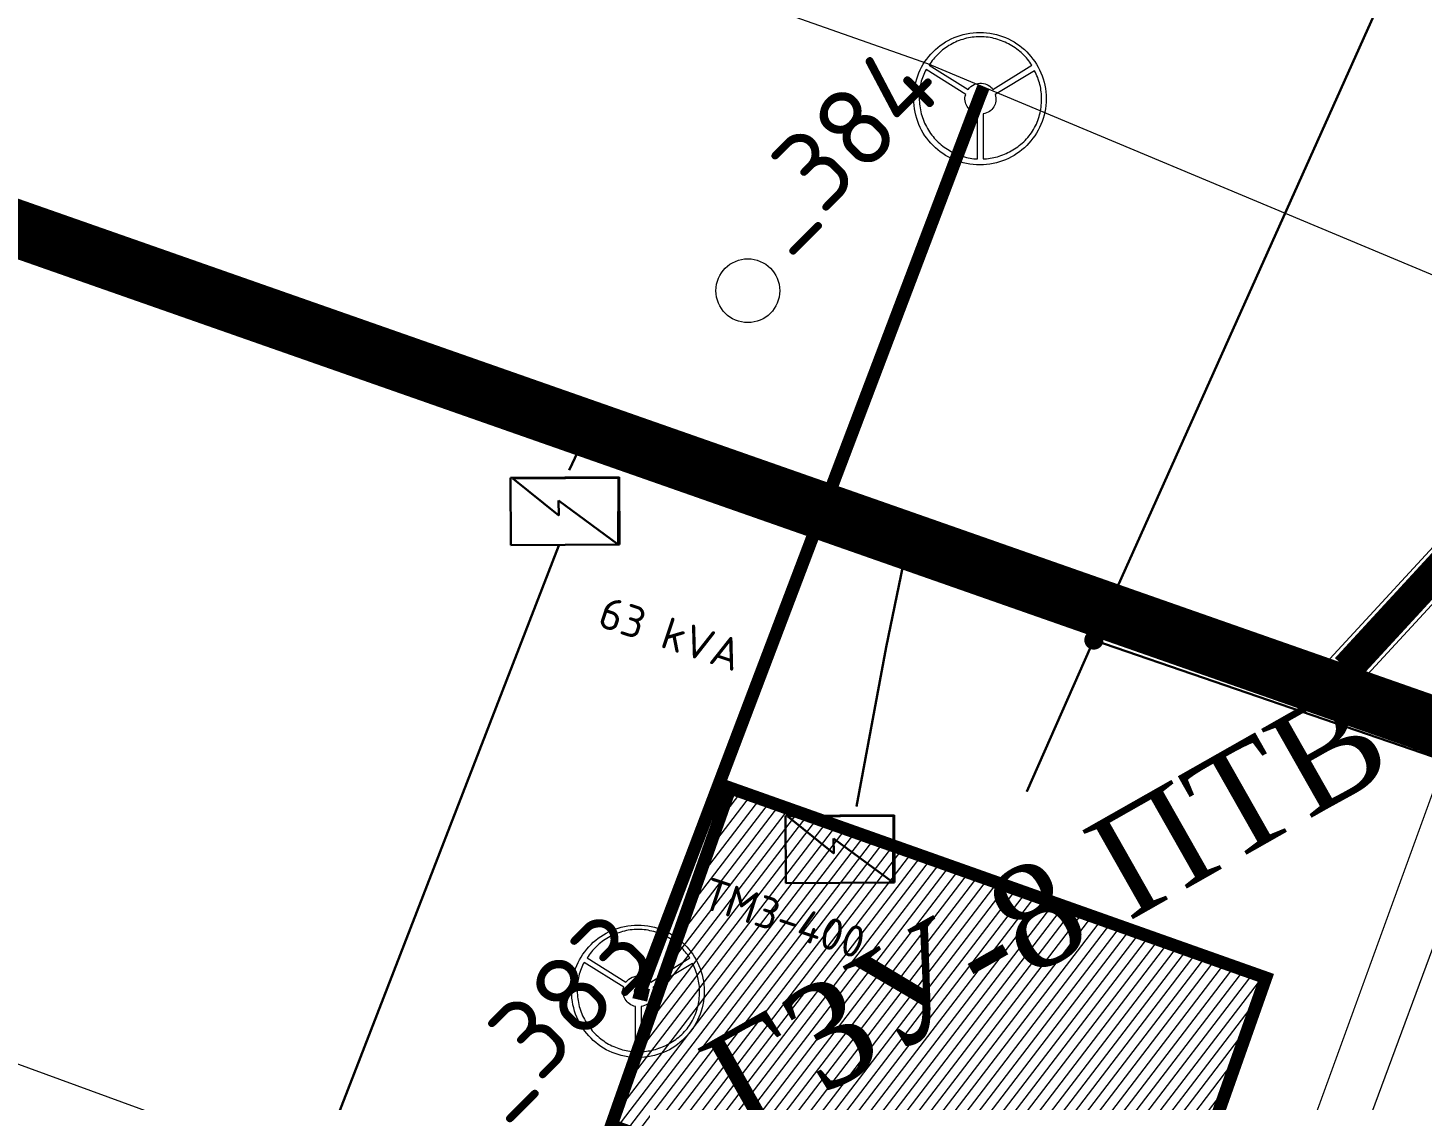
# Model space of a CAD drawing. Header units: millimetres. Extents: x 519 to 9564855, y -810 to 5021775.
# Drawn here: x 9532185.5 to 9532404, y 4998831.2 to 4998999.3 of the extents above; entities that cross this region are included whole.
import ezdxf

# ---------------------------------------------------------------- set-up
doc = ezdxf.new("R2010")
doc.units = ezdxf.units.MM
doc.header["$LTSCALE"] = 2
doc.header["$MEASUREMENT"] = 0
for name, color, linetype in [('COMPOUND', 3, 'Continuous'), ('FIBERGLASS', 212, 'Continuous'), ('OilColl&Flowlines', 3, 'Continuous'), ('OLD WELLS(dr.bfr2000)', 24, 'Continuous'), ('ROAD_GROUND', 9, 'Continuous'), ('Скважины на 2015 год', 7, 'Continuous')]:
    doc.layers.add(name, color=color, linetype=linetype)
for name, color, linetype, lineweight in [('SteamInjInfrastructure', 25, 'Continuous', 100), ('Электро', 1, 'Continuous', 30), ('Электроснаб', 1, 'Continuous', 18), ('Электроснабжене', 1, 'Continuous', 18)]:
    doc.layers.add(name, color=color, linetype=linetype, lineweight=lineweight)
doc.styles.add('92051501$0$STANDARD', font='simplex.shx')
doc.styles.add('Elect', font='isocpeur.ttf')
doc.styles.get("Standard").update_dxf_attribs({"font": 'isocpeur.ttf', "width": 0.5})
doc.linetypes.add('STM_LINE', pattern='A,0.5,-0.2,["S",92051501$0$STANDARD,S=0.1,R=0,X=-0.1,Y=-0.05],-0.05', length=0.75)

msp = doc.modelspace()

# ---------------------------------------------------------------- hatches: boundary and pattern name
at = {"layer": 'Скважины на 2015 год', "linetype": 'ByBlock', "lineweight": 0, "ltscale": 5}
h = msp.add_hatch(dxfattribs=at)
h.set_pattern_fill('ANSI31', color=5, scale=12, angle=7.5725136, style=0)
h.set_pattern_definition([(52.572513574, (747940.085, -1213881.8633), (-1.19118473032, 0.9116353099), [])])
h.paths.add_polyline_path([(9532276.90086, 4998827.27106), (9532360.86916, 4998797.63519), (9532379.49408, 4998850.4058), (9532295.52578, 4998880.04167)])
h.paths.add_polyline_path([(9532298.35006, 4998814.9192), (9532403.57079, 4998874.62588), (9532386.71059, 4998904.33851), (9532281.48986, 4998844.63183)], flags=9)

# ---------------------------------------------------------------- linework, layer by layer
at = {"layer": 'COMPOUND', "lineweight": 0, "const_width": 2}
msp.add_lwpolyline([(9532360.86916, 4998797.63519), (9532276.90086, 4998827.27106), (9532295.537, 4998880.155), (9532379.49408, 4998850.4058), (9532360.86916, 4998797.63519)], dxfattribs=at)
at = {"layer": 'FIBERGLASS', "linetype": 'ByBlock', "lineweight": 0, "ltscale": 50, "const_width": 0.2}
msp.add_lwpolyline([(9532370.78, 4998783.5), (9532685.1, 4999648.2), (9532806.3, 4999607.8), (9533065.2, 5000361.1), (9533175, 5000324)], dxfattribs=at)
at = {"layer": 'OilColl&Flowlines', "lineweight": 0}
for points in [[(9532713.437, 4998831.755), (9532326.537, 4998993.655), (9531716.037, 4999208.455), (9531285.237, 4999346.855), (9531274.437, 4999350.855), (9531275.137, 4999352.055)], [(9532334.68395, 4998998.59646), (9532334.68395, 4998998.59646), (9532335.21367, 4998998.58608), (9532335.733, 4998998.54453), (9532336.25234, 4998998.47182), (9532336.76129, 4998998.38873), (9532337.25985, 4998998.26409), (9532337.74803, 4998998.12906), (9532338.2362, 4998997.96287), (9532338.7036, 4998997.77591), (9532339.16062, 4998997.56818), (9532339.60725, 4998997.33967), (9532340.04349, 4998997.09039), (9532340.46934, 4998996.82034), (9532340.87443, 4998996.52951), (9532341.26912, 4998996.21791), (9532341.64304, 4998995.89592), (9532342.00658, 4998995.55316), (9532342.34934, 4998995.18962), (9532342.68171, 4998994.8157), (9532342.99332, 4998994.42101), (9532343.28414, 4998994.01592), (9532343.5542, 4998993.59007), (9532343.80348, 4998993.15383), (9532344.03199, 4998992.7072), (9532344.25011, 4998992.25018), (9532344.43707, 4998991.77239), (9532344.60326, 4998991.29461), (9532344.73828, 4998990.79604), (9532344.85254, 4998990.29748), (9532344.94602, 4998989.78853), (9532345.01872, 4998989.2692), (9532345.06027, 4998988.73947), (9532345.07066, 4998988.20975), (9532345.07066, 4998988.20975), (9532345.06027, 4998987.66964), (9532345.01872, 4998987.13992), (9532344.94602, 4998986.62059), (9532344.85254, 4998986.11164), (9532344.73828, 4998985.61307), (9532344.60326, 4998985.11451), (9532344.43707, 4998984.62634), (9532344.25011, 4998984.15894), (9532344.03199, 4998983.70192), (9532343.80348, 4998983.25529), (9532343.5542, 4998982.81905), (9532343.28414, 4998982.39319), (9532342.99332, 4998981.98811), (9532342.68171, 4998981.59342), (9532342.34934, 4998981.2195), (9532342.00658, 4998980.85596), (9532341.64304, 4998980.5132), (9532341.26912, 4998980.19121), (9532340.87443, 4998979.87961), (9532340.46934, 4998979.58878), (9532340.04349, 4998979.31873), (9532339.60725, 4998979.06945), (9532339.16062, 4998978.84094), (9532338.7036, 4998978.63321), (9532338.2362, 4998978.44624), (9532337.74803, 4998978.29044), (9532337.25985, 4998978.14503), (9532336.76129, 4998978.03078), (9532336.25234, 4998977.9373), (9532335.733, 4998977.87498), (9532335.21367, 4998977.83343), (9532334.68395, 4998977.82304), (9532334.68395, 4998977.82304), (9532334.14384, 4998977.83343), (9532333.61412, 4998977.87498), (9532333.09478, 4998977.9373), (9532332.58583, 4998978.03078), (9532332.07688, 4998978.14503), (9532331.58871, 4998978.29044), (9532331.10053, 4998978.44624), (9532330.63313, 4998978.63321), (9532330.16573, 4998978.84094), (9532329.7191, 4998979.06945), (9532329.28286, 4998979.31873), (9532328.86739, 4998979.58878), (9532328.46231, 4998979.87961), (9532328.06761, 4998980.19121), (9532327.69369, 4998980.5132), (9532327.33016, 4998980.85596), (9532326.98739, 4998981.2195), (9532326.65502, 4998981.59342), (9532326.35381, 4998981.98811), (9532326.06298, 4998982.39319), (9532325.79292, 4998982.81905), (9532325.54364, 4998983.25529), (9532325.31513, 4998983.70192), (9532325.1074, 4998984.15894), (9532324.92044, 4998984.62634), (9532324.76464, 4998985.11451), (9532324.61922, 4998985.61307), (9532324.50497, 4998986.11164), (9532324.41149, 4998986.62059), (9532324.34917, 4998987.13992), (9532324.30762, 4998987.66964), (9532324.29724, 4998988.20975), (9532324.29724, 4998988.20975), (9532324.30762, 4998988.73947), (9532324.34917, 4998989.2692), (9532324.41149, 4998989.78853), (9532324.50497, 4998990.29748), (9532324.61922, 4998990.79604), (9532324.76464, 4998991.29461), (9532324.92044, 4998991.77239), (9532325.1074, 4998992.25018), (9532325.31513, 4998992.7072), (9532325.54364, 4998993.15383), (9532325.79292, 4998993.59007), (9532326.06298, 4998994.01592), (9532326.35381, 4998994.42101), (9532326.65502, 4998994.8157), (9532326.98739, 4998995.18962), (9532327.33016, 4998995.55316), (9532327.69369, 4998995.89592), (9532328.06761, 4998996.21791), (9532328.46231, 4998996.52951), (9532328.86739, 4998996.82034), (9532329.28286, 4998997.09039), (9532329.7191, 4998997.33967), (9532330.16573, 4998997.56818), (9532330.63313, 4998997.77591), (9532331.10053, 4998997.96287), (9532331.58871, 4998998.12906), (9532332.07688, 4998998.26409), (9532332.58583, 4998998.38873), (9532333.09478, 4998998.47182), (9532333.61412, 4998998.54453), (9532334.14384, 4998998.58608), (9532334.68395, 4998998.59646)], [(9532332.81434, 4998989.63273), (9532332.81434, 4998989.63273), (9532333.02207, 4998989.88201), (9532333.26097, 4998990.10013), (9532333.52064, 4998990.27671), (9532333.7803, 4998990.41173), (9532334.06074, 4998990.50522), (9532334.35157, 4998990.57792), (9532334.6424, 4998990.60908), (9532334.93323, 4998990.60908), (9532335.21367, 4998990.57792), (9532335.49411, 4998990.5156), (9532335.75378, 4998990.43251), (9532335.99267, 4998990.31825), (9532336.22118, 4998990.18323), (9532336.40814, 4998990.01704), (9532336.57433, 4998989.84047), (9532336.70936, 4998989.63273), (9532342.79597, 4998993.44465), (9532342.79597, 4998993.44465), (9532342.65055, 4998993.68355), (9532342.48437, 4998993.91206), (9532342.31818, 4998994.14056), (9532342.14161, 4998994.36907), (9532341.95464, 4998994.58719), (9532341.76768, 4998994.80531), (9532341.55995, 4998995.01305), (9532341.35222, 4998995.22078), (9532341.13409, 4998995.41813), (9532340.91597, 4998995.61548), (9532340.67708, 4998995.80244), (9532340.43818, 4998995.97901), (9532340.19929, 4998996.15559), (9532339.95001, 4998996.32177), (9532339.69034, 4998996.48796), (9532339.43067, 4998996.63337), (9532339.16062, 4998996.77879), (9532338.89056, 4998996.9242), (9532338.61012, 4998997.04884), (9532338.32968, 4998997.17348), (9532338.04924, 4998997.28774), (9532337.75841, 4998997.3916), (9532337.46759, 4998997.48508), (9532337.17676, 4998997.56818), (9532336.87554, 4998997.65127), (9532336.57433, 4998997.71359), (9532336.27311, 4998997.77591), (9532335.96151, 4998997.82785), (9532335.6603, 4998997.85901), (9532335.3487, 4998997.89017), (9532335.0371, 4998997.90055), (9532334.72549, 4998997.91094), (9532334.72549, 4998997.91094), (9532334.41389, 4998997.90055), (9532334.10229, 4998997.89017), (9532333.79069, 4998997.85901), (9532333.47909, 4998997.82785), (9532333.17787, 4998997.77591), (9532332.87666, 4998997.72398), (9532332.57544, 4998997.66166), (9532332.28462, 4998997.58895), (9532331.9834, 4998997.49547), (9532331.70296, 4998997.40199), (9532331.41213, 4998997.30851), (9532331.13169, 4998997.19426), (9532330.86164, 4998997.06962), (9532330.59158, 4998996.94498), (9532330.32153, 4998996.80995), (9532330.06186, 4998996.66453), (9532329.80219, 4998996.51912), (9532329.55291, 4998996.35293), (9532329.30363, 4998996.18675), (9532329.06474, 4998996.02056), (9532328.83623, 4998995.8336), (9532328.60772, 4998995.64664), (9532328.3896, 4998995.45968), (9532328.17148, 4998995.25194), (9532327.96375, 4998995.04421), (9532327.7664, 4998994.83647), (9532327.57944, 4998994.61835), (9532327.39248, 4998994.38985), (9532327.2159, 4998994.16134), (9532327.03933, 4998993.93283), (9532326.88353, 4998993.69394), (9532326.72773, 4998993.44465), (9532332.81434, 4998989.63273)], [(9532334.27887, 4998985.82081), (9532334.27887, 4998985.82081), (9532334.03997, 4998985.9039), (9532333.81146, 4998985.99738), (9532333.58296, 4998986.12202), (9532333.37522, 4998986.25705), (9532333.17787, 4998986.41285), (9532333.0013, 4998986.57904), (9532332.83511, 4998986.766), (9532332.70009, 4998986.96335), (9532332.57544, 4998987.17108), (9532332.47158, 4998987.3892), (9532332.39887, 4998987.61771), (9532332.34694, 4998987.8566), (9532332.32616, 4998988.10589), (9532332.33655, 4998988.35517), (9532332.3781, 4998988.60445), (9532332.4508, 4998988.86412), (9532326.24994, 4998992.75913), (9532326.24994, 4998992.75913), (9532326.11491, 4998992.50985), (9532325.99027, 4998992.26057), (9532325.87602, 4998992.0009), (9532325.77215, 4998991.74123), (9532325.66828, 4998991.47118), (9532325.5748, 4998991.19074), (9532325.49171, 4998990.92068), (9532325.419, 4998990.62986), (9532325.35668, 4998990.34941), (9532325.30475, 4998990.05859), (9532325.25281, 4998989.76776), (9532325.22165, 4998989.47693), (9532325.19049, 4998989.17572), (9532325.16972, 4998988.8745), (9532325.15933, 4998988.57329), (9532325.15933, 4998988.27207), (9532325.16972, 4998987.97086), (9532325.19049, 4998987.66964), (9532325.21127, 4998987.35804), (9532325.25281, 4998987.05683), (9532325.29436, 4998986.75561), (9532325.35668, 4998986.4544), (9532325.419, 4998986.15318), (9532325.49171, 4998985.85197), (9532325.5748, 4998985.55075), (9532325.66828, 4998985.25993), (9532325.77215, 4998984.9691), (9532325.8864, 4998984.67827), (9532326.01104, 4998984.38744), (9532326.14607, 4998984.107), (9532326.29148, 4998983.82656), (9532326.44729, 4998983.54612), (9532326.44729, 4998983.54612), (9532326.60309, 4998983.27606), (9532326.77966, 4998983.0164), (9532326.94585, 4998982.75673), (9532327.13281, 4998982.50745), (9532327.33016, 4998982.26855), (9532327.5275, 4998982.02966), (9532327.72485, 4998981.80115), (9532327.94297, 4998981.58303), (9532328.15071, 4998981.3753), (9532328.37921, 4998981.16756), (9532328.60772, 4998980.97022), (9532328.84662, 4998980.78325), (9532329.08551, 4998980.59629), (9532329.3244, 4998980.43011), (9532329.57369, 4998980.26392), (9532329.83335, 4998980.10812), (9532330.08263, 4998979.95232), (9532330.35269, 4998979.81729), (9532330.61236, 4998979.68226), (9532330.88241, 4998979.55762), (9532331.15247, 4998979.44337), (9532331.43291, 4998979.3395), (9532331.70296, 4998979.23563), (9532331.9834, 4998979.15254), (9532332.27423, 4998979.06945), (9532332.55467, 4998978.99674), (9532332.83511, 4998978.93442), (9532333.12594, 4998978.88249), (9532333.41677, 4998978.83055), (9532333.69721, 4998978.79939), (9532333.98804, 4998978.77862), (9532334.27887, 4998978.75785), (9532334.27887, 4998985.82081)], [(9532337.07289, 4998988.86412), (9532337.07289, 4998988.86412), (9532337.13521, 4998988.59406), (9532337.16637, 4998988.32401), (9532337.16637, 4998988.06434), (9532337.1456, 4998987.81506), (9532337.10405, 4998987.56578), (9532337.04173, 4998987.32688), (9532336.94825, 4998987.10876), (9532336.84438, 4998986.90103), (9532336.70936, 4998986.70368), (9532336.54317, 4998986.51672), (9532336.36659, 4998986.36092), (9532336.16925, 4998986.20512), (9532335.95113, 4998986.08048), (9532335.71223, 4998985.97661), (9532335.45256, 4998985.88313), (9532335.17212, 4998985.82081), (9532335.17212, 4998978.75785), (9532335.17212, 4998978.75785), (9532335.45256, 4998978.76823), (9532335.733, 4998978.78901), (9532336.01345, 4998978.82017), (9532336.29389, 4998978.86171), (9532336.57433, 4998978.91365), (9532336.85477, 4998978.96558), (9532337.13521, 4998979.03829), (9532337.41565, 4998979.11099), (9532337.69609, 4998979.19409), (9532337.97653, 4998979.28757), (9532338.25698, 4998979.39144), (9532338.52703, 4998979.4953), (9532338.79708, 4998979.61994), (9532339.06714, 4998979.74458), (9532339.33719, 4998979.87961), (9532339.59686, 4998980.02502), (9532339.85653, 4998980.17044), (9532340.1162, 4998980.33663), (9532340.36548, 4998980.50281), (9532340.61476, 4998980.67939), (9532340.85365, 4998980.85596), (9532341.09255, 4998981.05331), (9532341.32105, 4998981.25066), (9532341.54956, 4998981.45839), (9532341.76768, 4998981.66612), (9532341.97542, 4998981.89463), (9532342.18315, 4998982.12314), (9532342.3805, 4998982.36203), (9532342.56746, 4998982.60093), (9532342.75442, 4998982.85021), (9532342.92061, 4998983.10988), (9532343.0868, 4998983.37993), (9532343.0868, 4998983.37993), (9532343.2426, 4998983.66037), (9532343.38801, 4998983.94081), (9532343.52304, 4998984.23164), (9532343.64768, 4998984.51208), (9532343.75155, 4998984.80291), (9532343.85541, 4998985.10413), (9532343.94889, 4998985.39495), (9532344.03199, 4998985.68578), (9532344.10469, 4998985.987), (9532344.1774, 4998986.28821), (9532344.22933, 4998986.57904), (9532344.27088, 4998986.88025), (9532344.30204, 4998987.18147), (9532344.3332, 4998987.48268), (9532344.34359, 4998987.77351), (9532344.35397, 4998988.07473), (9532344.35397, 4998988.37594), (9532344.3332, 4998988.66677), (9532344.31243, 4998988.9576), (9532344.28127, 4998989.25881), (9532344.25011, 4998989.54964), (9532344.19817, 4998989.83008), (9532344.14624, 4998990.12091), (9532344.07353, 4998990.40135), (9532344.00083, 4998990.68179), (9532343.91773, 4998990.96223), (9532343.82425, 4998991.24267), (9532343.73077, 4998991.51273), (9532343.61652, 4998991.77239), (9532343.50226, 4998992.04245), (9532343.37762, 4998992.30212), (9532343.2426, 4998992.5514), (9532337.07289, 4998988.86412)], [(9532334.76704, 4998988.86412), (9532334.76704, 4998988.86412), (9532334.63201, 4998988.85373), (9532334.50737, 4998988.81218), (9532334.40351, 4998988.74986), (9532334.29964, 4998988.67715), (9532334.22693, 4998988.57329), (9532334.16461, 4998988.46942), (9532334.12306, 4998988.34478), (9532334.11268, 4998988.20975), (9532334.11268, 4998988.20975), (9532334.12306, 4998988.07473), (9532334.16461, 4998987.96047), (9532334.22693, 4998987.84622), (9532334.29964, 4998987.75274), (9532334.40351, 4998987.66964), (9532334.50737, 4998987.61771), (9532334.63201, 4998987.57616), (9532334.76704, 4998987.56578), (9532334.76704, 4998987.56578), (9532334.90207, 4998987.57616), (9532335.01632, 4998987.61771), (9532335.13058, 4998987.66964), (9532335.22406, 4998987.75274), (9532335.30715, 4998987.84622), (9532335.35908, 4998987.96047), (9532335.40063, 4998988.07473), (9532335.41102, 4998988.20975), (9532335.41102, 4998988.20975), (9532335.40063, 4998988.34478), (9532335.35908, 4998988.46942), (9532335.30715, 4998988.57329), (9532335.22406, 4998988.67715), (9532335.13058, 4998988.74986), (9532335.01632, 4998988.81218), (9532334.90207, 4998988.85373), (9532334.76704, 4998988.86412)], [(9532281.07286, 4998858.67025), (9532281.07286, 4998858.67025), (9532281.60258, 4998858.65987), (9532282.12191, 4998858.61832), (9532282.64125, 4998858.54561), (9532283.1502, 4998858.46252), (9532283.64876, 4998858.33788), (9532284.13694, 4998858.20285), (9532284.62511, 4998858.03666), (9532285.09251, 4998857.8497), (9532285.54953, 4998857.64197), (9532285.99616, 4998857.41346), (9532286.4324, 4998857.16418), (9532286.85825, 4998856.89412), (9532287.26334, 4998856.6033), (9532287.65803, 4998856.2917), (9532288.03195, 4998855.96971), (9532288.39549, 4998855.62695), (9532288.73825, 4998855.26341), (9532289.07062, 4998854.88949), (9532289.38223, 4998854.49479), (9532289.67305, 4998854.08971), (9532289.94311, 4998853.66386), (9532290.19239, 4998853.22762), (9532290.4209, 4998852.78099), (9532290.63902, 4998852.32397), (9532290.82598, 4998851.84618), (9532290.99217, 4998851.36839), (9532291.12719, 4998850.86983), (9532291.24145, 4998850.37127), (9532291.33493, 4998849.86232), (9532291.40763, 4998849.34299), (9532291.44918, 4998848.81326), (9532291.45957, 4998848.28354), (9532291.45957, 4998848.28354), (9532291.44918, 4998847.74343), (9532291.40763, 4998847.21371), (9532291.33493, 4998846.69438), (9532291.24145, 4998846.18543), (9532291.12719, 4998845.68686), (9532290.99217, 4998845.1883), (9532290.82598, 4998844.70013), (9532290.63902, 4998844.23272), (9532290.4209, 4998843.77571), (9532290.19239, 4998843.32908), (9532289.94311, 4998842.89284), (9532289.67305, 4998842.46698), (9532289.38223, 4998842.0619), (9532289.07062, 4998841.66721), (9532288.73825, 4998841.29329), (9532288.39549, 4998840.92975), (9532288.03195, 4998840.58699), (9532287.65803, 4998840.265), (9532287.26334, 4998839.9534), (9532286.85825, 4998839.66257), (9532286.4324, 4998839.39252), (9532285.99616, 4998839.14324), (9532285.54953, 4998838.91473), (9532285.09251, 4998838.70699), (9532284.62511, 4998838.52003), (9532284.13694, 4998838.36423), (9532283.64876, 4998838.21882), (9532283.1502, 4998838.10457), (9532282.64125, 4998838.01109), (9532282.12191, 4998837.94876), (9532281.60258, 4998837.90722), (9532281.07286, 4998837.89683), (9532281.07286, 4998837.89683), (9532280.53275, 4998837.90722), (9532280.00303, 4998837.94876), (9532279.48369, 4998838.01109), (9532278.97474, 4998838.10457), (9532278.46579, 4998838.21882), (9532277.97762, 4998838.36423), (9532277.48944, 4998838.52003), (9532277.02204, 4998838.70699), (9532276.55464, 4998838.91473), (9532276.10801, 4998839.14324), (9532275.67177, 4998839.39252), (9532275.2563, 4998839.66257), (9532274.85122, 4998839.9534), (9532274.45652, 4998840.265), (9532274.0826, 4998840.58699), (9532273.71907, 4998840.92975), (9532273.3763, 4998841.29329), (9532273.04393, 4998841.66721), (9532272.74271, 4998842.0619), (9532272.45189, 4998842.46698), (9532272.18183, 4998842.89284), (9532271.93255, 4998843.32908), (9532271.70404, 4998843.77571), (9532271.49631, 4998844.23272), (9532271.30935, 4998844.70013), (9532271.15355, 4998845.1883), (9532271.00813, 4998845.68686), (9532270.89388, 4998846.18543), (9532270.8004, 4998846.69438), (9532270.73808, 4998847.21371), (9532270.69653, 4998847.74343), (9532270.68615, 4998848.28354), (9532270.68615, 4998848.28354), (9532270.69653, 4998848.81326), (9532270.73808, 4998849.34299), (9532270.8004, 4998849.86232), (9532270.89388, 4998850.37127), (9532271.00813, 4998850.86983), (9532271.15355, 4998851.36839), (9532271.30935, 4998851.84618), (9532271.49631, 4998852.32397), (9532271.70404, 4998852.78099), (9532271.93255, 4998853.22762), (9532272.18183, 4998853.66386), (9532272.45189, 4998854.08971), (9532272.74271, 4998854.49479), (9532273.04393, 4998854.88949), (9532273.3763, 4998855.26341), (9532273.71907, 4998855.62695), (9532274.0826, 4998855.96971), (9532274.45652, 4998856.2917), (9532274.85122, 4998856.6033), (9532275.2563, 4998856.89412), (9532275.67177, 4998857.16418), (9532276.10801, 4998857.41346), (9532276.55464, 4998857.64197), (9532277.02204, 4998857.8497), (9532277.48944, 4998858.03666), (9532277.97762, 4998858.20285), (9532278.46579, 4998858.33788), (9532278.97474, 4998858.46252), (9532279.48369, 4998858.54561), (9532280.00303, 4998858.61832), (9532280.53275, 4998858.65987), (9532281.07286, 4998858.67025)], [(9532279.20325, 4998849.70652), (9532279.20325, 4998849.70652), (9532279.41098, 4998849.9558), (9532279.64988, 4998850.17392), (9532279.90955, 4998850.3505), (9532280.16921, 4998850.48552), (9532280.44965, 4998850.579), (9532280.74048, 4998850.65171), (9532281.03131, 4998850.68287), (9532281.32214, 4998850.68287), (9532281.60258, 4998850.65171), (9532281.88302, 4998850.58939), (9532282.14269, 4998850.5063), (9532282.38158, 4998850.39204), (9532282.61009, 4998850.25702), (9532282.79705, 4998850.09083), (9532282.96324, 4998849.91426), (9532283.09827, 4998849.70652), (9532289.18488, 4998853.51844), (9532289.18488, 4998853.51844), (9532289.03946, 4998853.75734), (9532288.87328, 4998853.98585), (9532288.70709, 4998854.21435), (9532288.53051, 4998854.44286), (9532288.34355, 4998854.66098), (9532288.15659, 4998854.8791), (9532287.94886, 4998855.08684), (9532287.74112, 4998855.29457), (9532287.523, 4998855.49192), (9532287.30488, 4998855.68927), (9532287.06599, 4998855.87623), (9532286.82709, 4998856.0528), (9532286.5882, 4998856.22938), (9532286.33892, 4998856.39556), (9532286.07925, 4998856.56175), (9532285.81958, 4998856.70716), (9532285.54953, 4998856.85258), (9532285.27947, 4998856.99799), (9532284.99903, 4998857.12263), (9532284.71859, 4998857.24727), (9532284.43815, 4998857.36153), (9532284.14732, 4998857.46539), (9532283.8565, 4998857.55887), (9532283.56567, 4998857.64197), (9532283.26445, 4998857.72506), (9532282.96324, 4998857.78738), (9532282.66202, 4998857.8497), (9532282.35042, 4998857.90164), (9532282.04921, 4998857.9328), (9532281.73761, 4998857.96396), (9532281.426, 4998857.97434), (9532281.1144, 4998857.98473), (9532281.1144, 4998857.98473), (9532280.8028, 4998857.97434), (9532280.4912, 4998857.96396), (9532280.1796, 4998857.9328), (9532279.868, 4998857.90164), (9532279.56678, 4998857.8497), (9532279.26557, 4998857.79777), (9532278.96435, 4998857.73545), (9532278.67353, 4998857.66274), (9532278.37231, 4998857.56926), (9532278.09187, 4998857.47578), (9532277.80104, 4998857.3823), (9532277.5206, 4998857.26805), (9532277.25055, 4998857.14341), (9532276.98049, 4998857.01877), (9532276.71044, 4998856.88374), (9532276.45077, 4998856.73832), (9532276.1911, 4998856.59291), (9532275.94182, 4998856.42672), (9532275.69254, 4998856.26054), (9532275.45365, 4998856.09435), (9532275.22514, 4998855.90739), (9532274.99663, 4998855.72043), (9532274.77851, 4998855.53347), (9532274.56039, 4998855.32573), (9532274.35266, 4998855.118), (9532274.15531, 4998854.91026), (9532273.96835, 4998854.69214), (9532273.78139, 4998854.46363), (9532273.60481, 4998854.23513), (9532273.42824, 4998854.00662), (9532273.27244, 4998853.76772), (9532273.11664, 4998853.51844), (9532279.20325, 4998849.70652)], [(9532280.66778, 4998845.8946), (9532280.66778, 4998845.8946), (9532280.42888, 4998845.97769), (9532280.20037, 4998846.07117), (9532279.97187, 4998846.19581), (9532279.76413, 4998846.33084), (9532279.56678, 4998846.48664), (9532279.39021, 4998846.65283), (9532279.22402, 4998846.83979), (9532279.089, 4998847.03714), (9532278.96435, 4998847.24487), (9532278.86049, 4998847.46299), (9532278.78778, 4998847.6915), (9532278.73585, 4998847.93039), (9532278.71507, 4998848.17967), (9532278.72546, 4998848.42896), (9532278.76701, 4998848.67824), (9532278.83971, 4998848.9379), (9532272.63885, 4998852.83292), (9532272.63885, 4998852.83292), (9532272.50382, 4998852.58364), (9532272.37918, 4998852.33436), (9532272.26493, 4998852.07469), (9532272.16106, 4998851.81502), (9532272.05719, 4998851.54497), (9532271.96371, 4998851.26453), (9532271.88062, 4998850.99447), (9532271.80791, 4998850.70365), (9532271.74559, 4998850.4232), (9532271.69366, 4998850.13238), (9532271.64172, 4998849.84155), (9532271.61056, 4998849.55072), (9532271.5794, 4998849.24951), (9532271.55863, 4998848.94829), (9532271.54824, 4998848.64708), (9532271.54824, 4998848.34586), (9532271.55863, 4998848.04465), (9532271.5794, 4998847.74343), (9532271.60018, 4998847.43183), (9532271.64172, 4998847.13062), (9532271.68327, 4998846.8294), (9532271.74559, 4998846.52819), (9532271.80791, 4998846.22697), (9532271.88062, 4998845.92576), (9532271.96371, 4998845.62454), (9532272.05719, 4998845.33372), (9532272.16106, 4998845.04289), (9532272.27531, 4998844.75206), (9532272.39995, 4998844.46123), (9532272.53498, 4998844.18079), (9532272.68039, 4998843.90035), (9532272.8362, 4998843.61991), (9532272.8362, 4998843.61991), (9532272.992, 4998843.34985), (9532273.16857, 4998843.09019), (9532273.33476, 4998842.83052), (9532273.52172, 4998842.58124), (9532273.71907, 4998842.34234), (9532273.91641, 4998842.10345), (9532274.11376, 4998841.87494), (9532274.33188, 4998841.65682), (9532274.53962, 4998841.44909), (9532274.76812, 4998841.24135), (9532274.99663, 4998841.044), (9532275.23553, 4998840.85704), (9532275.47442, 4998840.67008), (9532275.71331, 4998840.5039), (9532275.9626, 4998840.33771), (9532276.22226, 4998840.18191), (9532276.47154, 4998840.02611), (9532276.7416, 4998839.89108), (9532277.00127, 4998839.75605), (9532277.27132, 4998839.63141), (9532277.54138, 4998839.51716), (9532277.82182, 4998839.41329), (9532278.09187, 4998839.30942), (9532278.37231, 4998839.22633), (9532278.66314, 4998839.14324), (9532278.94358, 4998839.07053), (9532279.22402, 4998839.00821), (9532279.51485, 4998838.95628), (9532279.80568, 4998838.90434), (9532280.08612, 4998838.87318), (9532280.37695, 4998838.85241), (9532280.66778, 4998838.83164), (9532280.66778, 4998845.8946)], [(9532283.4618, 4998848.9379), (9532283.4618, 4998848.9379), (9532283.52412, 4998848.66785), (9532283.55528, 4998848.3978), (9532283.55528, 4998848.13813), (9532283.53451, 4998847.88885), (9532283.49296, 4998847.63957), (9532283.43064, 4998847.40067), (9532283.33716, 4998847.18255), (9532283.23329, 4998846.97482), (9532283.09827, 4998846.77747), (9532282.93208, 4998846.59051), (9532282.7555, 4998846.43471), (9532282.55816, 4998846.27891), (9532282.34004, 4998846.15427), (9532282.10114, 4998846.0504), (9532281.84147, 4998845.95692), (9532281.56103, 4998845.8946), (9532281.56103, 4998838.83164), (9532281.56103, 4998838.83164), (9532281.84147, 4998838.84202), (9532282.12191, 4998838.8628), (9532282.40236, 4998838.89396), (9532282.6828, 4998838.9355), (9532282.96324, 4998838.98744), (9532283.24368, 4998839.03937), (9532283.52412, 4998839.11208), (9532283.80456, 4998839.18478), (9532284.085, 4998839.26788), (9532284.36544, 4998839.36136), (9532284.64589, 4998839.46522), (9532284.91594, 4998839.56909), (9532285.18599, 4998839.69373), (9532285.45605, 4998839.81837), (9532285.7261, 4998839.9534), (9532285.98577, 4998840.09881), (9532286.24544, 4998840.24423), (9532286.50511, 4998840.41042), (9532286.75439, 4998840.5766), (9532287.00367, 4998840.75318), (9532287.24256, 4998840.92975), (9532287.48146, 4998841.1271), (9532287.70996, 4998841.32445), (9532287.93847, 4998841.53218), (9532288.15659, 4998841.73991), (9532288.36433, 4998841.96842), (9532288.57206, 4998842.19693), (9532288.76941, 4998842.43582), (9532288.95637, 4998842.67472), (9532289.14333, 4998842.924), (9532289.30952, 4998843.18367), (9532289.47571, 4998843.45372), (9532289.47571, 4998843.45372), (9532289.63151, 4998843.73416), (9532289.77692, 4998844.0146), (9532289.91195, 4998844.30543), (9532290.03659, 4998844.58587), (9532290.14045, 4998844.8767), (9532290.24432, 4998845.17792), (9532290.3378, 4998845.46874), (9532290.4209, 4998845.75957), (9532290.4936, 4998846.06079), (9532290.56631, 4998846.362), (9532290.61824, 4998846.65283), (9532290.65979, 4998846.95404), (9532290.69095, 4998847.25526), (9532290.72211, 4998847.55647), (9532290.7325, 4998847.8473), (9532290.74288, 4998848.14851), (9532290.74288, 4998848.44973), (9532290.72211, 4998848.74056), (9532290.70134, 4998849.03138), (9532290.67018, 4998849.3326), (9532290.63902, 4998849.62343), (9532290.58708, 4998849.90387), (9532290.53515, 4998850.1947), (9532290.46244, 4998850.47514), (9532290.38974, 4998850.75558), (9532290.30664, 4998851.03602), (9532290.21316, 4998851.31646), (9532290.11968, 4998851.58652), (9532290.00543, 4998851.84618), (9532289.89117, 4998852.11624), (9532289.76653, 4998852.37591), (9532289.63151, 4998852.62519), (9532283.4618, 4998848.9379)], [(9532281.15595, 4998848.9379), (9532281.15595, 4998848.9379), (9532281.02092, 4998848.92752), (9532280.89628, 4998848.88597), (9532280.79242, 4998848.82365), (9532280.68855, 4998848.75094), (9532280.61584, 4998848.64708), (9532280.55352, 4998848.54321), (9532280.51197, 4998848.41857), (9532280.50159, 4998848.28354), (9532280.50159, 4998848.28354), (9532280.51197, 4998848.14851), (9532280.55352, 4998848.03426), (9532280.61584, 4998847.92001), (9532280.68855, 4998847.82653), (9532280.79242, 4998847.74343), (9532280.89628, 4998847.6915), (9532281.02092, 4998847.64995), (9532281.15595, 4998847.63957), (9532281.15595, 4998847.63957), (9532281.29098, 4998847.64995), (9532281.40523, 4998847.6915), (9532281.51949, 4998847.74343), (9532281.61297, 4998847.82653), (9532281.69606, 4998847.92001), (9532281.74799, 4998848.03426), (9532281.78954, 4998848.14851), (9532281.79993, 4998848.28354), (9532281.79993, 4998848.28354), (9532281.78954, 4998848.41857), (9532281.74799, 4998848.54321), (9532281.69606, 4998848.64708), (9532281.61297, 4998848.75094), (9532281.51949, 4998848.82365), (9532281.40523, 4998848.88597), (9532281.29098, 4998848.92752), (9532281.15595, 4998848.9379)]]:
    msp.add_lwpolyline(points, dxfattribs=at)
at = {"layer": 'OilColl&Flowlines', "lineweight": 0, "const_width": 2}
msp.add_lwpolyline([(9532335.22748, 4998990.01843), (9532334.537, 4998988.255), (9532281.737, 4998849.055), (9532281.437, 4998847.955), (9532282.737, 4998847.655)], dxfattribs=at)
at = {"layer": 'OLD WELLS(dr.bfr2000)', "lineweight": 0}
msp.add_circle((9532298.3, 4998958.1), 5, dxfattribs=at)
at = {"layer": 'ROAD_GROUND', "color": 8, "lineweight": 0, "const_width": 9}
msp.add_lwpolyline([(9531366.94235, 4999635.83659), (9531247.78, 4999295.99), (9532744.55468, 4998771.20215)], dxfattribs=at)
at = {"layer": 'ROAD_GROUND', "lineweight": 0, "const_width": 5}
msp.add_lwpolyline([(9532505.82836, 4999224.68223), (9532412.80531, 4998921.22347), (9532392.16129, 4998898.82572)], dxfattribs=at)
at = {"layer": 'ROAD_GROUND', "lineweight": 0}
for points in [[(9532502.9601, 4999225.56148), (9532410.137, 4998922.755), (9532389.537, 4998900.405)], [(9532508.69662, 4999223.80299), (9532415.47361, 4998919.69193), (9532394.78559, 4998897.24643)]]:
    msp.add_lwpolyline(points, dxfattribs=at)
at = {"layer": 'SteamInjInfrastructure', "color": 6, "linetype": 'STM_LINE', "lineweight": 0, "ltscale": 15}
for p, q in [((9532373.42612, 4998768.12663), (9532675.849, 4999584.183)), ((9531811.2065, 4998972.8378), (9532373.392, 4998767.781))]:
    msp.add_line(p, q, dxfattribs=at)
at = {"layer": 'Электро'}
for p, q in [((9532353.91134, 4998906.43992, 0), (9532556.82514, 4999358.94094, 0)), ((9532268.61657, 4998933.90598, 0), (9531757.53357, 4999118.68898, 0)), ((9532322.82057, 4998915.06998, 0), (9532268.61657, 4998933.90598, 0)), ((9532271.65911, 4998932.84869, 0), (9532270.28911, 4998929.95505, 0)), ((9532261.09069, 4998928.77292, 0), (9532278.13912, 4998928.87726, 0)), ((9532261.15539, 4998918.20057, 0), (9532261.09069, 4998928.77292, 0)), ((9532278.04187, 4998928.77881, 0), (9532261.44627, 4998928.67725, 0)), ((9532261.44627, 4998928.67725, 0), (9532268.65805, 4998922.85001, 0)), ((9532277.96818, 4998918.33635, 0), (9532278.04187, 4998928.77881, 0)), ((9532278.13912, 4998928.87726, 0), (9532278.20382, 4998918.30491, 0)), ((9532268.65805, 4998922.85001, 0), (9532268.64351, 4998925.22524, 0)), ((9532268.64351, 4998925.22524, 0), (9532277.96818, 4998918.33635, 0)), ((9532268.67977, 4998918.17579, 0), (9532122.62957, 4998541.35698, 0)), ((9532278.20382, 4998918.30491, 0), (9532261.15539, 4998918.20057, 0)), ((9532322.62576, 4998915.13768, 0), (9532319.98357, 4998902.25498, 0)), ((9532335.10379, 4998910.27237, 0), (9532322.82057, 4998915.06998, 0)), ((9532342.03113, 4998879.63488, 0), (9532353.91134, 4998906.43992, 0)), ((9532422.08057, 4998879.43098, 0), (9532352.53992, 4998903.34563, 0)), ((9532319.98357, 4998902.25498, 0), (9532315.35047, 4998877.2466, 0)), ((9532304.20033, 4998875.79515, 0), (9532321.24876, 4998875.89949, 0)), ((9532304.26503, 4998865.2228, 0), (9532304.20033, 4998875.79515, 0)), ((9532321.15151, 4998875.80104, 0), (9532304.55591, 4998875.69947, 0)), ((9532304.55591, 4998875.69947, 0), (9532311.76769, 4998869.87224, 0)), ((9532321.07782, 4998865.35858, 0), (9532321.15151, 4998875.80104, 0)), ((9532321.24876, 4998875.89949, 0), (9532321.31346, 4998865.32714, 0)), ((9532311.76769, 4998869.87224, 0), (9532311.75315, 4998872.24747, 0)), ((9532311.75315, 4998872.24747, 0), (9532321.07782, 4998865.35858, 0)), ((9532321.31346, 4998865.32714, 0), (9532304.26503, 4998865.2228, 0))]:
    msp.add_line(p, q, dxfattribs=at)
at = {"layer": 'Электроснаб', "color": 1, "linetype": 'ByBlock', "lineweight": 0}
for p, q in [((9532353.91134, 4998906.43992, 0), (9532556.82514, 4999358.94094, 0)), ((9532268.61657, 4998933.90598, 0), (9531757.53357, 4999118.68898, 0)), ((9532322.82057, 4998915.06998, 0), (9532268.61657, 4998933.90598, 0)), ((9532271.65911, 4998932.84869, 0), (9532270.28911, 4998929.95505, 0)), ((9532261.09069, 4998928.77292, 0), (9532278.13912, 4998928.87726, 0)), ((9532261.15539, 4998918.20057, 0), (9532261.09069, 4998928.77292, 0)), ((9532278.04187, 4998928.77881, 0), (9532261.44627, 4998928.67725, 0)), ((9532261.44627, 4998928.67725, 0), (9532268.65805, 4998922.85001, 0)), ((9532277.96818, 4998918.33635, 0), (9532278.04187, 4998928.77881, 0)), ((9532278.13912, 4998928.87726, 0), (9532278.20382, 4998918.30491, 0)), ((9532268.65805, 4998922.85001, 0), (9532268.64351, 4998925.22524, 0)), ((9532268.64351, 4998925.22524, 0), (9532277.96818, 4998918.33635, 0)), ((9532268.67977, 4998918.17579, 0), (9532122.62957, 4998541.35698, 0)), ((9532278.20382, 4998918.30491, 0), (9532261.15539, 4998918.20057, 0)), ((9532322.62576, 4998915.13768, 0), (9532319.98357, 4998902.25498, 0)), ((9532335.10379, 4998910.27237, 0), (9532322.82057, 4998915.06998, 0)), ((9532342.03113, 4998879.63488, 0), (9532353.91134, 4998906.43992, 0)), ((9532422.08057, 4998879.43098, 0), (9532352.53992, 4998903.34563, 0)), ((9532319.98357, 4998902.25498, 0), (9532315.35047, 4998877.2466, 0)), ((9532304.20033, 4998875.79515, 0), (9532321.24876, 4998875.89949, 0)), ((9532304.26503, 4998865.2228, 0), (9532304.20033, 4998875.79515, 0)), ((9532321.15151, 4998875.80104, 0), (9532304.55591, 4998875.69947, 0)), ((9532304.55591, 4998875.69947, 0), (9532311.76769, 4998869.87224, 0)), ((9532321.07782, 4998865.35858, 0), (9532321.15151, 4998875.80104, 0)), ((9532321.24876, 4998875.89949, 0), (9532321.31346, 4998865.32714, 0)), ((9532311.76769, 4998869.87224, 0), (9532311.75315, 4998872.24747, 0)), ((9532311.75315, 4998872.24747, 0), (9532321.07782, 4998865.35858, 0)), ((9532321.31346, 4998865.32714, 0), (9532304.26503, 4998865.2228, 0))]:
    msp.add_line(p, q, dxfattribs=at)
at = {"layer": 'Электроснабжене', "color": 1, "lineweight": 0, "ltscale": 50}
for p, q in [((9532353.91134, 4998906.43992, 0), (9532556.82514, 4999358.94094, 0)), ((9532342.03113, 4998879.63488, 0), (9532353.91134, 4998906.43992, 0)), ((9532422.08057, 4998879.43098, 0), (9532352.53992, 4998903.34563, 0))]:
    msp.add_line(p, q, dxfattribs=at)
at = {"layer": 'Электроснабжене', "color": 1, "linetype": 'ByBlock', "lineweight": 0}
for p, q in [((9532268.61657, 4998933.90598, 0), (9531757.53357, 4999118.68898, 0)), ((9532322.82057, 4998915.06998, 0), (9532268.61657, 4998933.90598, 0)), ((9532271.65911, 4998932.84869, 0), (9532270.28911, 4998929.95505, 0)), ((9532261.09069, 4998928.77292, 0), (9532278.13912, 4998928.87726, 0)), ((9532261.15539, 4998918.20057, 0), (9532261.09069, 4998928.77292, 0)), ((9532278.04187, 4998928.77881, 0), (9532261.44627, 4998928.67725, 0)), ((9532261.44627, 4998928.67725, 0), (9532268.65805, 4998922.85001, 0)), ((9532277.96818, 4998918.33635, 0), (9532278.04187, 4998928.77881, 0)), ((9532278.13912, 4998928.87726, 0), (9532278.20382, 4998918.30491, 0)), ((9532268.65805, 4998922.85001, 0), (9532268.64351, 4998925.22524, 0)), ((9532268.64351, 4998925.22524, 0), (9532277.96818, 4998918.33635, 0)), ((9532268.67977, 4998918.17579, 0), (9532122.62957, 4998541.35698, 0)), ((9532278.20382, 4998918.30491, 0), (9532261.15539, 4998918.20057, 0)), ((9532322.62576, 4998915.13768, 0), (9532319.98357, 4998902.25498, 0)), ((9532335.10379, 4998910.27237, 0), (9532322.82057, 4998915.06998, 0)), ((9532319.98357, 4998902.25498, 0), (9532315.35047, 4998877.2466, 0)), ((9532304.20033, 4998875.79515, 0), (9532321.24876, 4998875.89949, 0)), ((9532304.26503, 4998865.2228, 0), (9532304.20033, 4998875.79515, 0)), ((9532321.15151, 4998875.80104, 0), (9532304.55591, 4998875.69947, 0)), ((9532304.55591, 4998875.69947, 0), (9532311.76769, 4998869.87224, 0)), ((9532321.07782, 4998865.35858, 0), (9532321.15151, 4998875.80104, 0)), ((9532321.24876, 4998875.89949, 0), (9532321.31346, 4998865.32714, 0)), ((9532311.76769, 4998869.87224, 0), (9532311.75315, 4998872.24747, 0)), ((9532311.75315, 4998872.24747, 0), (9532321.07782, 4998865.35858, 0)), ((9532321.31346, 4998865.32714, 0), (9532304.26503, 4998865.2228, 0))]:
    msp.add_line(p, q, dxfattribs=at)
at = {"layer": 'Электроснабжене', "color": 1, "lineweight": 0, "ltscale": 50, "const_width": 1.5, "elevation": 0}
msp.add_lwpolyline([(9532351.82663, 4998903.57739, 1), (9532353.25321, 4998903.11386, 1)], format="xyb", close=True, dxfattribs=at)

# ---------------------------------------------------------------- texts
at = {"layer": 'COMPOUND', "color": 0, "lineweight": 0, "insert": (9532276.64708, 4998862.13607, -0.00006), "char_height": 16, "attachment_point": 1, "rotation": 29.5724029, "style": 'Elect'}
msp.add_mtext('{\\fArial|b0|i0|c0|p34;\\P\\fTimes New Roman|b0|i0|c204|p18;ГЗУ-\\fTimes New Roman|b0|i0|c0|p18;8\\fTimes New Roman|b0|i0|c204|p18; ПТВ}', dxfattribs=at)
at = {"layer": 'OLD WELLS(dr.bfr2000)', "lineweight": 0, "style": 'Elect'}
for s, p in [(' _384', (9532298.3, 4998958.1)), (' _383', (9532253.9, 4998822.1))]:
    msp.add_text(s, height=12.5, rotation=44.9999999, dxfattribs=at).set_placement(p)
at = {"layer": 'Электро'}
for s, p in [('63 kVA', (9532274.49671, 4998905.57365, -0.00006)), ('ТМЗ-400', (9532290.93196, 4998861.43357, -0.00006))]:
    msp.add_text(s, height=5, rotation=341.691556, dxfattribs=at).set_placement(p)
at = {"layer": 'Электроснаб', "color": 1, "linetype": 'ByBlock', "lineweight": 0}
for s, p in [('63 kVA', (9532274.49671, 4998905.57365, -0.00006)), ('ТМЗ-400', (9532290.93196, 4998861.43357, -0.00006))]:
    msp.add_text(s, height=5, rotation=341.691556, dxfattribs=at).set_placement(p)
at = {"layer": 'Электроснабжене', "color": 1, "linetype": 'ByBlock', "lineweight": 0}
for s, p in [('63 kVA', (9532274.49671, 4998905.57365, -0.00006)), ('ТМЗ-400', (9532290.93196, 4998861.43357, -0.00006))]:
    msp.add_text(s, height=5, rotation=341.691556, dxfattribs=at).set_placement(p)

doc.saveas('drawing.dxf')
